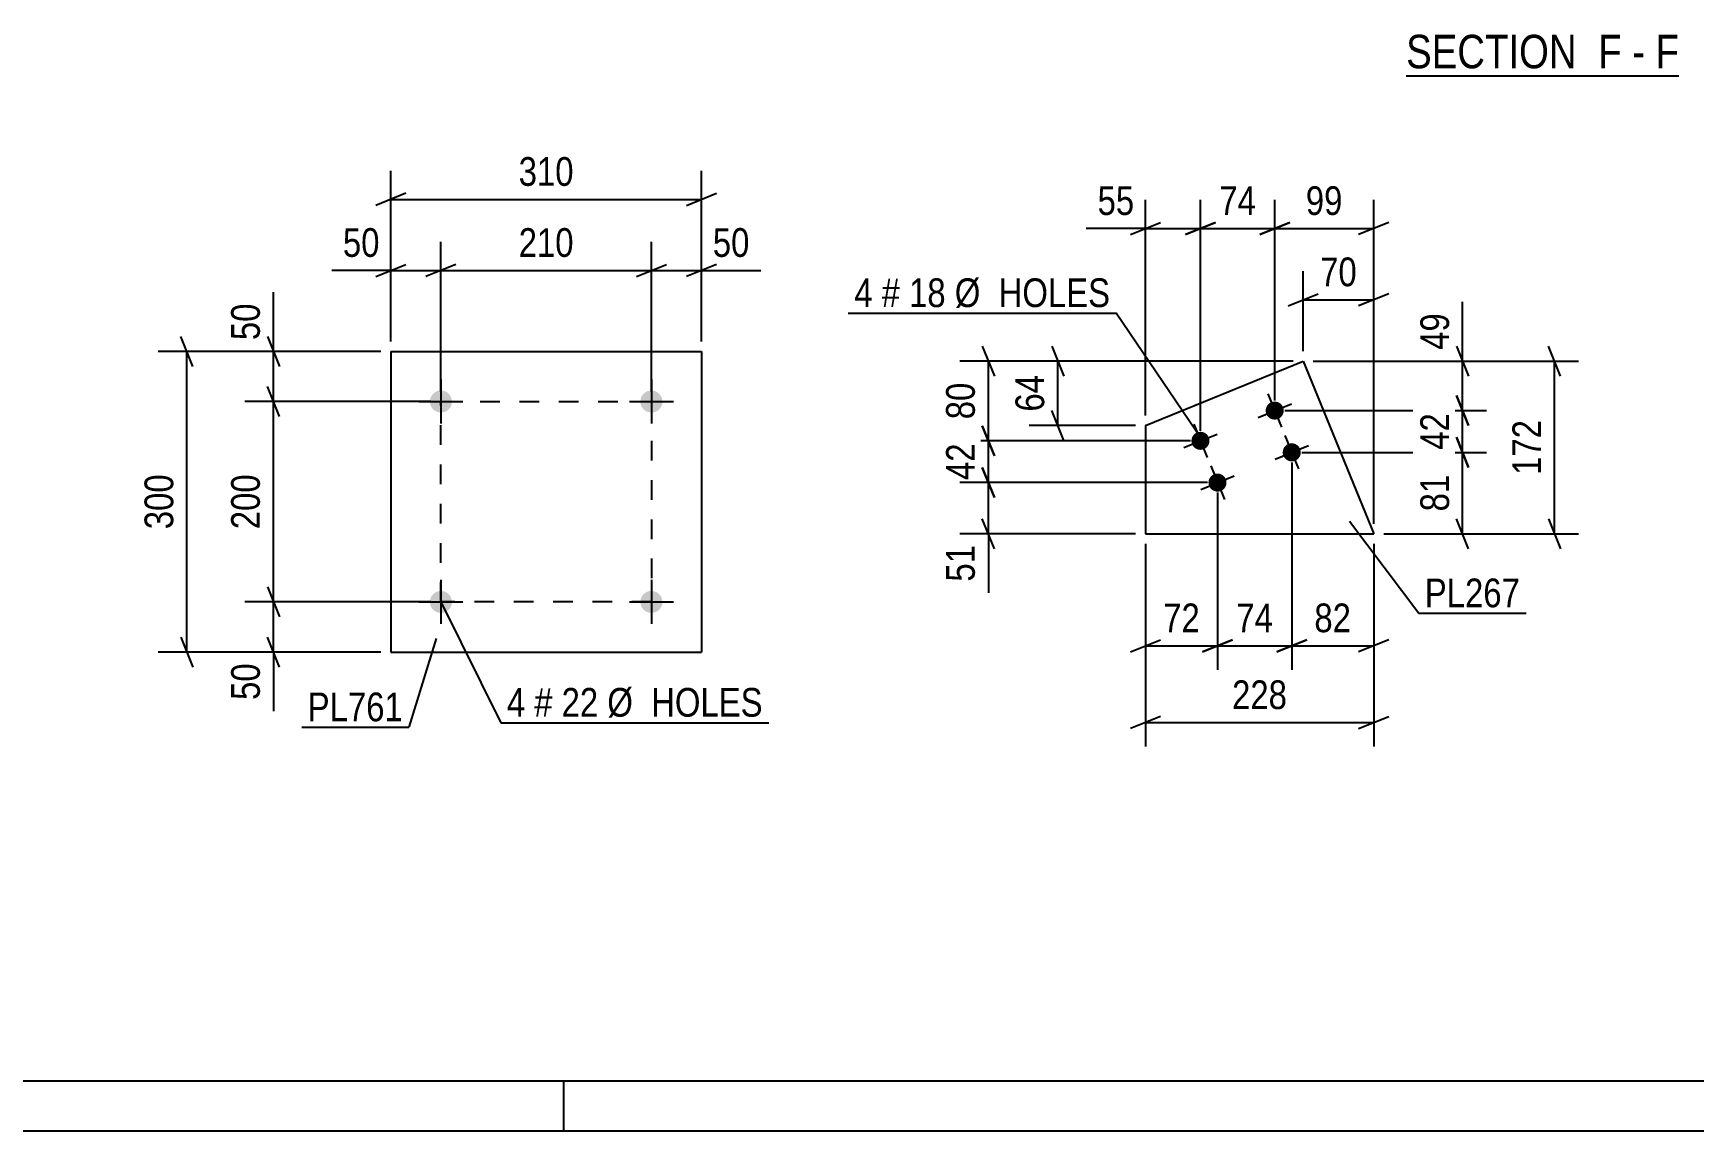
# Model space of a CAD drawing. Header units: millimetres. Extents: x 0 to 841, y 0 to 594.
# Drawn here: x 158 to 323.7, y 0 to 109.5 of the extents above; entities that cross this region are included whole.
import ezdxf

# ---------------------------------------------------------------- set-up
doc = ezdxf.new("R2010")
doc.units = ezdxf.units.MM
doc.linetypes.add('DXK_LINE_DOT2', pattern=[3.9198, 1.9599, -1.9599])
doc.styles.add('Arial Narrow', font='ARIALN.TTF', dxfattribs={"height": 0.2})

# ---------------------------------------------------------------- blocks, each defined once
blk = doc.blocks.new('Unknown-317311729-50 - 5611')
at = {"color": 6, "linetype": 'Continuous'}
blk.add_line((295.04, 105.29), (322.26, 105.29), dxfattribs=at)
at = {"color": 0, "linetype": 'Continuous'}
for points in [[(313.15, 106.04), (313.15, 109.54), (295.04, 109.54), (295.04, 106.04)], [(316.54, 106.04), (316.54, 109.54), (314.2, 109.54), (314.2, 106.04)], [(318.87, 106.04), (318.87, 109.54), (317.59, 109.54), (317.59, 106.04)], [(322.26, 106.04), (322.26, 109.54), (319.92, 109.54), (319.92, 106.04)]]:
    blk.add_wipeout(points, dxfattribs=at)
at = {"color": 7, "linetype": 'Continuous', "style": 'Arial Narrow'}
for s, p in [('SECTION ', (295.04, 106.04)), ('F', (314.2, 106.04)), ('F', (319.92, 106.04)), ('-', (317.59, 106.04))]:
    blk.add_text(s, height=3.34, dxfattribs=at).set_placement(p)
blk = doc.blocks.new('Unknown-317311729-1113')
at = {"color": 5, "linetype": 'Continuous'}
for p, q in [((5, 5), (836, 5)), ((211, 0), (211, 5)), ((0, 0), (841, 0))]:
    blk.add_line(p, q, dxfattribs=at)
blk = doc.blocks.new('Bolt-317311729-1236 - 1200')
at = {"linetype": 'Continuous'}
for points in [[(282.76, 72.22, -1), (281.09, 71.54, -1)], [(275.35, 69.2, -1), (273.68, 68.52, -1)], [(284.46, 68.05, -1), (282.79, 67.37, -1)], [(277.05, 65.03, -1), (275.38, 64.35, -1)]]:
    blk.add_hatch(color=1, dxfattribs=at).paths.add_polyline_path(points)
at = {"color": 1, "linetype": 'Continuous'}
for p, q in [((281.25, 73.55), (282.61, 70.21)), ((280.26, 71.2), (283.59, 72.56)), ((273.84, 70.52), (275.2, 67.19)), ((272.85, 68.18), (276.19, 69.54)), ((281.96, 67.03), (285.29, 68.39)), ((282.95, 69.38), (284.31, 66.05)), ((275.54, 66.36), (276.9, 63.02)), ((274.55, 64.01), (277.88, 65.37))]:
    blk.add_line(p, q, dxfattribs=at)
blk = doc.blocks.new('Part-317311729-1251 - 1200')
at = {"color": 2, "linetype": 'Continuous'}
for p, q in [((269.03, 70.4), (284.77, 76.82)), ((284.77, 76.82), (291.8, 59.59)), ((269.03, 70.4), (269.03, 59.59)), ((269.03, 59.59), (291.8, 59.59))]:
    blk.add_line(p, q, dxfattribs=at)
blk = doc.blocks.new('Bolt-317311729-6936 - 6897')
at = {"linetype": 'Continuous'}
for points in [[(199.83, 52.78, -1), (197.63, 52.78, -1)], [(220.83, 52.78, -1), (218.63, 52.78, -1)]]:
    blk.add_hatch(color=1, dxfattribs=at).paths.add_polyline_path(points)
at = {"color": 1, "linetype": 'Continuous'}
for p, q in [((198.73, 54.98), (198.73, 50.58)), ((219.73, 54.98), (219.73, 50.58)), ((196.53, 52.78), (200.93, 52.78)), ((217.53, 52.78), (221.93, 52.78))]:
    blk.add_line(p, q, dxfattribs=at)
blk = doc.blocks.new('Part-317311729-6903 - 6897')
at = {"color": 2, "linetype": 'Continuous'}
for p, q in [((193.73, 77.78), (193.73, 47.78)), ((193.73, 77.78), (224.73, 77.78)), ((224.73, 77.78), (224.73, 47.78)), ((193.73, 47.78), (224.73, 47.78))]:
    blk.add_line(p, q, dxfattribs=at)
blk = doc.blocks.new('Bolt-317311729-6941 - 6897')
at = {"linetype": 'Continuous'}
for points in [[(199.83, 72.78, -1), (197.63, 72.78, -1)], [(220.83, 72.78, -1), (218.63, 72.78, -1)]]:
    blk.add_hatch(color=1, dxfattribs=at).paths.add_polyline_path(points)
at = {"color": 1, "linetype": 'Continuous'}
for p, q in [((198.73, 74.98), (198.73, 70.58)), ((219.73, 74.98), (219.73, 70.58)), ((196.53, 72.78), (200.93, 72.78)), ((217.53, 72.78), (221.93, 72.78))]:
    blk.add_line(p, q, dxfattribs=at)
blk = doc.blocks.new('Rectangle-317311729-7050 - 6897')
at = {"color": 1, "linetype": 'DXK_LINE_DOT2'}
blk.add_lwpolyline([(198.73, 72.78), (219.73, 72.78), (219.73, 52.78), (198.73, 52.78), (198.73, 72.78)], close=True, dxfattribs=at)
blk = doc.blocks.new('StraightDimension-317311729-1374 - 1200')
at = {"color": 7, "linetype": 'Continuous'}
for p, q in [((310.45, 75.32), (309.25, 78.32)), ((285.77, 76.82), (312.25, 76.82)), ((309.85, 59.59), (309.85, 76.82)), ((309.25, 61.09), (310.45, 58.09)), ((292.8, 59.59), (312.25, 59.59))]:
    blk.add_line(p, q, dxfattribs=at)
at = {"color": 0}
blk.add_wipeout([(309.1, 71.55), (304.9, 71.55), (304.9, 64.86), (309.1, 64.86)], dxfattribs=at)
at = {"color": 3, "style": 'Arial Narrow'}
blk.add_text('172', height=2.863, rotation=90.0002, dxfattribs=at).set_placement((308.5, 65.46))
blk = doc.blocks.new('StraightDimension-317311729-1253 - 1200')
at = {"color": 7, "linetype": 'Continuous'}
for p, q in [((300.07, 78.32), (301.27, 75.32)), ((285.77, 76.82), (303.07, 76.82)), ((300.67, 71.88), (300.67, 76.82)), ((301.27, 70.38), (300.07, 73.38)), ((282.93, 71.88), (303.07, 71.88))]:
    blk.add_line(p, q, dxfattribs=at)
at = {"color": 0}
blk.add_wipeout([(299.92, 82.2), (295.72, 82.2), (295.72, 77.34), (299.92, 77.34)], dxfattribs=at)
at = {"color": 7, "linetype": 'Continuous'}
blk.add_line((300.67, 76.82), (300.67, 82.73), dxfattribs=at)
blk.add_line((300.67, 76.82), (300.67, 82.73), dxfattribs=at)
at = {"color": 3, "style": 'Arial Narrow'}
blk.add_text('49', height=2.863, rotation=90.0002, dxfattribs=at).set_placement((299.32, 77.94))
blk = doc.blocks.new('StraightDimension-317311729-1282 - 1200')
at = {"color": 7, "linetype": 'Continuous'}
for p, q in [((300.07, 69.21), (301.27, 66.21)), ((284.63, 67.71), (303.07, 67.71)), ((300.67, 59.59), (300.67, 67.71)), ((301.27, 58.09), (300.07, 61.09)), ((292.8, 59.59), (303.07, 59.59))]:
    blk.add_line(p, q, dxfattribs=at)
at = {"color": 0}
blk.add_wipeout([(299.92, 66.08), (295.72, 66.08), (295.72, 61.22), (299.92, 61.22)], dxfattribs=at)
at = {"color": 3, "style": 'Arial Narrow'}
blk.add_text('81', height=2.863, rotation=90.0002, dxfattribs=at).set_placement((299.32, 61.82))
blk = doc.blocks.new('StraightDimension-317311729-1273 - 1200')
at = {"color": 7, "linetype": 'Continuous'}
for p, q in [((300.07, 73.38), (301.27, 70.38)), ((282.93, 71.88), (303.07, 71.88)), ((300.67, 67.71), (300.67, 71.88)), ((301.27, 66.21), (300.07, 69.21)), ((284.63, 67.71), (303.07, 67.71))]:
    blk.add_line(p, q, dxfattribs=at)
at = {"color": 0}
blk.add_wipeout([(299.92, 72.22), (295.72, 72.22), (295.72, 67.37), (299.92, 67.37)], dxfattribs=at)
at = {"color": 3, "style": 'Arial Narrow'}
blk.add_text('42', height=2.863, rotation=90.0002, dxfattribs=at).set_placement((299.32, 67.97))
blk = doc.blocks.new('StraightDimension-317311729-1289 - 1200')
at = {"color": 7, "linetype": 'Continuous'}
for p, q in [((281.93, 72.88), (281.93, 92.9)), ((291.8, 60.59), (291.8, 92.9)), ((280.43, 89.45), (283.43, 90.65)), ((281.93, 90.05), (291.8, 90.05)), ((293.3, 90.65), (290.3, 89.45))]:
    blk.add_line(p, q, dxfattribs=at)
at = {"color": 0}
blk.add_wipeout([(289.29, 90.8), (289.29, 95), (284.43, 95), (284.43, 90.8)], dxfattribs=at)
at = {"color": 3, "style": 'Arial Narrow'}
blk.add_text('99', height=2.863, dxfattribs=at).set_placement((285.03, 91.4))
blk = doc.blocks.new('StraightDimension-317311729-1298 - 1200')
at = {"color": 7, "linetype": 'Continuous'}
for p, q in [((274.52, 69.86), (274.52, 92.9)), ((281.93, 72.88), (281.93, 92.9)), ((273.02, 89.45), (276.02, 90.65)), ((274.52, 90.05), (281.93, 90.05)), ((283.43, 90.65), (280.43, 89.45))]:
    blk.add_line(p, q, dxfattribs=at)
at = {"color": 0}
blk.add_wipeout([(280.65, 90.8), (280.65, 95), (275.79, 95), (275.79, 90.8)], dxfattribs=at)
at = {"color": 3, "style": 'Arial Narrow'}
blk.add_text('74', height=2.863, dxfattribs=at).set_placement((276.39, 91.4))
blk = doc.blocks.new('StraightDimension-317311729-1309 - 1200')
at = {"color": 7, "linetype": 'Continuous'}
for p, q in [((269.03, 71.4), (269.03, 92.9)), ((274.52, 69.86), (274.52, 92.9)), ((267.53, 89.45), (270.53, 90.65)), ((269.03, 90.05), (274.52, 90.05)), ((276.02, 90.65), (273.02, 89.45))]:
    blk.add_line(p, q, dxfattribs=at)
at = {"color": 0}
blk.add_wipeout([(268.5, 90.8), (268.5, 95), (263.65, 95), (263.65, 90.8)], dxfattribs=at)
at = {"color": 7, "linetype": 'Continuous'}
blk.add_line((269.03, 90.05), (263.12, 90.05), dxfattribs=at)
blk.add_line((269.03, 90.05), (263.12, 90.05), dxfattribs=at)
at = {"color": 3, "style": 'Arial Narrow'}
blk.add_text('55', height=2.863, dxfattribs=at).set_placement((264.25, 91.4))
blk = doc.blocks.new('StraightDimension-317311729-1321 - 1200')
at = {"color": 7, "linetype": 'Continuous'}
for p, q in [((276.22, 63.69), (276.22, 46.01)), ((269.03, 58.59), (269.03, 46.01)), ((267.53, 47.81), (270.53, 49.01)), ((269.03, 48.41), (276.22, 48.41)), ((277.72, 49.01), (274.72, 47.81))]:
    blk.add_line(p, q, dxfattribs=at)
at = {"color": 0}
blk.add_wipeout([(275.05, 49.16), (275.05, 53.36), (270.2, 53.36), (270.2, 49.16)], dxfattribs=at)
at = {"color": 3, "style": 'Arial Narrow'}
blk.add_text('72', height=2.863, dxfattribs=at).set_placement((270.8, 49.76))
blk = doc.blocks.new('StraightDimension-317311729-1327 - 1200')
at = {"color": 7, "linetype": 'Continuous'}
for p, q in [((283.63, 66.71), (283.63, 46.01)), ((276.22, 63.69), (276.22, 46.01)), ((274.72, 47.81), (277.72, 49.01)), ((276.22, 48.41), (283.63, 48.41)), ((285.13, 49.01), (282.13, 47.81))]:
    blk.add_line(p, q, dxfattribs=at)
at = {"color": 0}
blk.add_wipeout([(282.35, 49.16), (282.35, 53.36), (277.49, 53.36), (277.49, 49.16)], dxfattribs=at)
at = {"color": 3, "style": 'Arial Narrow'}
blk.add_text('74', height=2.863, dxfattribs=at).set_placement((278.09, 49.76))
blk = doc.blocks.new('StraightDimension-317311729-1335 - 1200')
at = {"color": 7, "linetype": 'Continuous'}
for p, q in [((283.63, 66.71), (283.63, 46.01)), ((291.8, 58.59), (291.8, 46.01)), ((282.13, 47.81), (285.13, 49.01)), ((283.63, 48.41), (291.8, 48.41)), ((293.3, 49.01), (290.3, 47.81))]:
    blk.add_line(p, q, dxfattribs=at)
at = {"color": 0}
blk.add_wipeout([(290.14, 49.16), (290.14, 53.36), (285.28, 53.36), (285.28, 49.16)], dxfattribs=at)
at = {"color": 3, "style": 'Arial Narrow'}
blk.add_text('82', height=2.863, dxfattribs=at).set_placement((285.88, 49.76))
blk = doc.blocks.new('StraightDimension-317311729-1342 - 1200')
at = {"color": 7, "linetype": 'Continuous'}
for p, q in [((259.67, 78.32), (260.87, 75.32)), ((283.77, 76.82), (257.42, 76.82)), ((260.27, 70.4), (260.27, 76.82)), ((260.87, 68.9), (259.67, 71.9)), ((268.03, 70.4), (257.42, 70.4))]:
    blk.add_line(p, q, dxfattribs=at)
at = {"color": 0}
blk.add_wipeout([(259.52, 76.04), (255.32, 76.04), (255.32, 71.18), (259.52, 71.18)], dxfattribs=at)
at = {"color": 3, "style": 'Arial Narrow'}
blk.add_text('64', height=2.863, rotation=90.0002, dxfattribs=at).set_placement((258.92, 71.78))
blk = doc.blocks.new('StraightDimension-317311729-1351 - 1200')
at = {"color": 7, "linetype": 'Continuous'}
for p, q in [((252.75, 78.32), (253.95, 75.32)), ((283.77, 76.82), (250.5, 76.82)), ((253.35, 68.86), (253.35, 76.82)), ((253.95, 67.36), (252.75, 70.36)), ((273.52, 68.86), (250.5, 68.86))]:
    blk.add_line(p, q, dxfattribs=at)
at = {"color": 0}
blk.add_wipeout([(252.6, 75.27), (248.4, 75.27), (248.4, 70.41), (252.6, 70.41)], dxfattribs=at)
at = {"color": 3, "style": 'Arial Narrow'}
blk.add_text('80', height=2.863, rotation=90.0002, dxfattribs=at).set_placement((252, 71.01))
blk = doc.blocks.new('StraightDimension-317311729-1359 - 1200')
at = {"color": 7, "linetype": 'Continuous'}
for p, q in [((252.75, 70.36), (253.95, 67.36)), ((273.52, 68.86), (250.5, 68.86)), ((253.35, 64.69), (253.35, 68.86)), ((275.22, 64.69), (250.5, 64.69)), ((253.95, 63.19), (252.75, 66.19))]:
    blk.add_line(p, q, dxfattribs=at)
at = {"color": 0}
blk.add_wipeout([(252.6, 69.2), (248.4, 69.2), (248.4, 64.35), (252.6, 64.35)], dxfattribs=at)
at = {"color": 3, "style": 'Arial Narrow'}
blk.add_text('42', height=2.863, rotation=90.0002, dxfattribs=at).set_placement((252, 64.95))
blk = doc.blocks.new('StraightDimension-317311729-1367 - 1200')
at = {"color": 7, "linetype": 'Continuous'}
for p, q in [((275.22, 64.69), (250.5, 64.69)), ((252.75, 66.19), (253.95, 63.19)), ((253.35, 59.59), (253.35, 64.69)), ((253.95, 58.09), (252.75, 61.09)), ((268.03, 59.59), (250.5, 59.59))]:
    blk.add_line(p, q, dxfattribs=at)
at = {"color": 0}
blk.add_wipeout([(252.6, 59.07), (248.4, 59.07), (248.4, 54.21), (252.6, 54.21)], dxfattribs=at)
at = {"color": 7, "linetype": 'Continuous'}
blk.add_line((253.35, 59.59), (253.35, 53.68), dxfattribs=at)
blk.add_line((253.35, 59.59), (253.35, 53.68), dxfattribs=at)
at = {"color": 3, "style": 'Arial Narrow'}
blk.add_text('51', height=2.863, rotation=90.0002, dxfattribs=at).set_placement((252, 54.81))
blk = doc.blocks.new('StraightDimension-317311729-1381 - 1200')
at = {"color": 7, "linetype": 'Continuous'}
for p, q in [((269.03, 58.59), (269.03, 38.34)), ((291.8, 58.59), (291.8, 38.34)), ((270.53, 41.34), (267.53, 40.14)), ((269.03, 40.74), (291.8, 40.74)), ((290.3, 40.14), (293.3, 41.34))]:
    blk.add_line(p, q, dxfattribs=at)
at = {"color": 0}
blk.add_wipeout([(283.76, 41.49), (283.76, 45.69), (277.07, 45.69), (277.07, 41.49)], dxfattribs=at)
at = {"color": 3, "style": 'Arial Narrow'}
blk.add_text('228', height=2.863, dxfattribs=at).set_placement((277.67, 42.09))
blk = doc.blocks.new('StraightDimension-317311729-1386 - 1200')
at = {"color": 7, "linetype": 'Continuous'}
for p, q in [((284.77, 77.82), (284.77, 85.79)), ((291.8, 60.59), (291.8, 85.79)), ((283.27, 82.34), (286.27, 83.54)), ((284.77, 82.94), (291.8, 82.94)), ((293.3, 83.54), (290.3, 82.34))]:
    blk.add_line(p, q, dxfattribs=at)
at = {"color": 0}
blk.add_wipeout([(290.71, 83.69), (290.71, 87.89), (285.86, 87.89), (285.86, 83.69)], dxfattribs=at)
at = {"color": 3, "style": 'Arial Narrow'}
blk.add_text('70', height=2.863, dxfattribs=at).set_placement((286.46, 84.29))
blk = doc.blocks.new('StraightDimension-317311729-6956 - 6897')
at = {"color": 7, "linetype": 'Continuous'}
for p, q in [((182.61, 71.28), (181.41, 74.28)), ((197.73, 72.78), (179.16, 72.78)), ((182.01, 52.78), (182.01, 72.78)), ((181.41, 54.28), (182.61, 51.28)), ((197.73, 52.78), (179.16, 52.78))]:
    blk.add_line(p, q, dxfattribs=at)
at = {"color": 0}
blk.add_wipeout([(181.26, 66.13), (177.06, 66.13), (177.06, 59.44), (181.26, 59.44)], dxfattribs=at)
at = {"color": 3, "style": 'Arial Narrow'}
blk.add_text('200', height=2.863, rotation=90.0002, dxfattribs=at).set_placement((180.66, 60.04))
blk = doc.blocks.new('StraightDimension-317311729-6986 - 6897')
at = {"color": 7, "linetype": 'Continuous'}
for p, q in [((173.97, 76.28), (172.77, 79.28)), ((192.73, 77.78), (170.52, 77.78)), ((173.37, 47.78), (173.37, 77.78)), ((172.77, 49.28), (173.97, 46.28)), ((192.73, 47.78), (170.52, 47.78))]:
    blk.add_line(p, q, dxfattribs=at)
at = {"color": 0}
blk.add_wipeout([(172.62, 66.12), (168.42, 66.12), (168.42, 59.44), (172.62, 59.44)], dxfattribs=at)
at = {"color": 3, "style": 'Arial Narrow'}
blk.add_text('300', height=2.863, rotation=90.0002, dxfattribs=at).set_placement((172.02, 60.04))
blk = doc.blocks.new('StraightDimension-317311729-6943 - 6897')
at = {"color": 7, "linetype": 'Continuous'}
for p, q in [((181.41, 79.28), (182.61, 76.28)), ((192.73, 77.78), (179.16, 77.78)), ((182.01, 72.78), (182.01, 77.78)), ((182.61, 71.28), (181.41, 74.28)), ((197.73, 72.78), (179.16, 72.78))]:
    blk.add_line(p, q, dxfattribs=at)
at = {"color": 0}
blk.add_wipeout([(181.26, 83.16), (177.06, 83.16), (177.06, 78.31), (181.26, 78.31)], dxfattribs=at)
at = {"color": 7, "linetype": 'Continuous'}
blk.add_line((182.01, 77.78), (182.01, 83.69), dxfattribs=at)
blk.add_line((182.01, 77.78), (182.01, 83.69), dxfattribs=at)
at = {"color": 3, "style": 'Arial Narrow'}
blk.add_text('50', height=2.863, rotation=90.0002, dxfattribs=at).set_placement((180.66, 78.91))
blk = doc.blocks.new('StraightDimension-317311729-6972 - 6897')
at = {"color": 7, "linetype": 'Continuous'}
for p, q in [((181.41, 54.28), (182.61, 51.28)), ((197.73, 52.78), (179.16, 52.78)), ((182.01, 47.78), (182.01, 52.78)), ((182.61, 46.28), (181.41, 49.28)), ((192.73, 47.78), (179.16, 47.78))]:
    blk.add_line(p, q, dxfattribs=at)
at = {"color": 0}
blk.add_wipeout([(181.26, 47.26), (177.06, 47.26), (177.06, 42.4), (181.26, 42.4)], dxfattribs=at)
at = {"color": 7, "linetype": 'Continuous'}
blk.add_line((182.01, 47.78), (182.01, 41.88), dxfattribs=at)
blk.add_line((182.01, 47.78), (182.01, 41.88), dxfattribs=at)
at = {"color": 3, "style": 'Arial Narrow'}
blk.add_text('50', height=2.863, rotation=90.0002, dxfattribs=at).set_placement((180.66, 43))
blk = doc.blocks.new('StraightDimension-317311729-6997 - 6897')
at = {"color": 7, "linetype": 'Continuous'}
for p, q in [((219.73, 73.78), (219.73, 88.72)), ((224.73, 78.78), (224.73, 88.72)), ((218.23, 85.27), (221.23, 86.47)), ((226.23, 86.47), (223.23, 85.27)), ((219.73, 85.87), (224.73, 85.87))]:
    blk.add_line(p, q, dxfattribs=at)
at = {"color": 0}
blk.add_wipeout([(230.12, 86.62), (230.12, 90.82), (225.26, 90.82), (225.26, 86.62)], dxfattribs=at)
at = {"color": 7, "linetype": 'Continuous'}
blk.add_line((224.73, 85.87), (230.64, 85.87), dxfattribs=at)
blk.add_line((224.73, 85.87), (230.64, 85.87), dxfattribs=at)
at = {"color": 3, "style": 'Arial Narrow'}
blk.add_text('50', height=2.863, dxfattribs=at).set_placement((225.86, 87.22))
blk = doc.blocks.new('StraightDimension-317311729-7010 - 6897')
at = {"color": 7, "linetype": 'Continuous'}
for p, q in [((198.73, 73.78), (198.73, 88.72)), ((219.73, 73.78), (219.73, 88.72)), ((200.23, 86.47), (197.23, 85.27)), ((218.23, 85.27), (221.23, 86.47)), ((198.73, 85.87), (219.73, 85.87))]:
    blk.add_line(p, q, dxfattribs=at)
at = {"color": 0}
blk.add_wipeout([(212.58, 86.62), (212.58, 90.82), (205.89, 90.82), (205.89, 86.62)], dxfattribs=at)
at = {"color": 3, "style": 'Arial Narrow'}
blk.add_text('210', height=2.863, dxfattribs=at).set_placement((206.49, 87.22))
blk = doc.blocks.new('StraightDimension-317311729-7026 - 6897')
at = {"color": 7, "linetype": 'Continuous'}
for p, q in [((193.73, 78.78), (193.73, 88.72)), ((198.73, 73.78), (198.73, 88.72)), ((192.23, 85.27), (195.23, 86.47)), ((200.23, 86.47), (197.23, 85.27)), ((193.73, 85.87), (198.73, 85.87))]:
    blk.add_line(p, q, dxfattribs=at)
at = {"color": 0}
blk.add_wipeout([(193.21, 86.62), (193.21, 90.82), (188.35, 90.82), (188.35, 86.62)], dxfattribs=at)
at = {"color": 7, "linetype": 'Continuous'}
blk.add_line((193.73, 85.87), (187.83, 85.87), dxfattribs=at)
blk.add_line((193.73, 85.87), (187.83, 85.87), dxfattribs=at)
at = {"color": 3, "style": 'Arial Narrow'}
blk.add_text('50', height=2.863, dxfattribs=at).set_placement((188.95, 87.22))
blk = doc.blocks.new('StraightDimension-317311729-7040 - 6897')
at = {"color": 7, "linetype": 'Continuous'}
for p, q in [((193.73, 78.78), (193.73, 95.81)), ((224.73, 78.78), (224.73, 95.81)), ((195.23, 93.56), (192.23, 92.36)), ((193.73, 92.96), (224.73, 92.96)), ((223.23, 92.36), (226.23, 93.56))]:
    blk.add_line(p, q, dxfattribs=at)
at = {"color": 0}
blk.add_wipeout([(212.58, 93.71), (212.58, 97.91), (205.89, 97.91), (205.89, 93.71)], dxfattribs=at)
at = {"color": 3, "style": 'Arial Narrow'}
blk.add_text('310', height=2.863, dxfattribs=at).set_placement((206.49, 94.31))
blk = doc.blocks.new('Mark-317311729-1247 - 1200')
at = {"color": 0}
blk.add_wipeout([(306.41, 52.25), (306.41, 55.25), (296.9, 55.25), (296.9, 52.25)], dxfattribs=at)
blk.add_wipeout([(306.41, 52.25), (306.41, 55.25), (296.9, 55.25), (296.9, 52.25)], dxfattribs=at)
at = {"color": 30, "linetype": 'Continuous'}
for p, q in [((289.39, 60.84), (296.3, 51.65)), ((296.3, 51.65), (307.01, 51.65))]:
    blk.add_line(p, q, dxfattribs=at)
at = {"color": 3, "style": 'Arial Narrow'}
blk.add_text('PL267', height=2.863, dxfattribs=at).set_placement((296.9, 52.25))
blk = doc.blocks.new('Mark-317311729-1231 - 1200')
at = {"color": 0}
for points in [[(241.81, 82.21), (241.81, 85.21), (239.98, 85.21), (239.98, 82.21)], [(244.54, 82.21), (244.54, 85.21), (242.71, 85.21), (242.71, 82.21)], [(249.1, 82.21), (249.1, 85.21), (245.44, 85.21), (245.44, 82.21)], [(265.52, 82.21), (265.52, 85.21), (250, 85.21), (250, 82.21)]]:
    blk.add_wipeout(points, dxfattribs=at)
for points in [[(241.81, 82.21), (241.81, 85.21), (239.98, 85.21), (239.98, 82.21)], [(244.54, 82.21), (244.54, 85.21), (242.71, 85.21), (242.71, 82.21)], [(249.1, 82.21), (249.1, 85.21), (245.44, 85.21), (245.44, 82.21)], [(265.52, 82.21), (265.52, 85.21), (250, 85.21), (250, 82.21)]]:
    blk.add_wipeout(points, dxfattribs=at)
at = {"color": 7, "linetype": 'Continuous'}
for p in [(239.38, 81.61), (274.73, 68.9)]:
    blk.add_line(p, (266.12, 81.61), dxfattribs=at)
at = {"color": 3, "style": 'Arial Narrow'}
for s, height, p in [('4', 2.86, (239.98, 82.21)), ('#', 2.86, (242.71, 82.21)), ('18', 2.863, (245.44, 82.21)), ('Ø  HOLES', 2.863, (250, 82.21))]:
    blk.add_text(s, height=height, dxfattribs=at).set_placement(p)
blk = doc.blocks.new('Mark-317311729-6899 - 6897')
at = {"color": 0}
blk.add_wipeout([(194.94, 40.87), (194.94, 43.87), (185.44, 43.87), (185.44, 40.87)], dxfattribs=at)
blk.add_wipeout([(194.94, 40.87), (194.94, 43.87), (185.44, 43.87), (185.44, 40.87)], dxfattribs=at)
at = {"color": 30, "linetype": 'Continuous'}
for p in [(198.27, 49.14), (184.84, 40.27)]:
    blk.add_line(p, (195.54, 40.27), dxfattribs=at)
at = {"color": 3, "style": 'Arial Narrow'}
blk.add_text('PL761', height=2.863, dxfattribs=at).set_placement((185.44, 40.87))
blk = doc.blocks.new('MarkSet-317311729-7097 - 6897')
at = {"color": 0}
for points in [[(207.14, 41.33), (207.14, 44.33), (205.31, 44.33), (205.31, 41.33)], [(209.87, 41.33), (209.87, 44.33), (208.04, 44.33), (208.04, 41.33)], [(214.43, 41.33), (214.43, 44.33), (210.77, 44.33), (210.77, 41.33)], [(230.85, 41.33), (230.85, 44.33), (215.33, 44.33), (215.33, 41.33)]]:
    blk.add_wipeout(points, dxfattribs=at)
for points in [[(207.14, 41.33), (207.14, 44.33), (205.31, 44.33), (205.31, 41.33)], [(209.87, 41.33), (209.87, 44.33), (208.04, 44.33), (208.04, 41.33)], [(214.43, 41.33), (214.43, 44.33), (210.77, 44.33), (210.77, 41.33)], [(230.85, 41.33), (230.85, 44.33), (215.33, 44.33), (215.33, 41.33)]]:
    blk.add_wipeout(points, dxfattribs=at)
at = {"color": 7, "linetype": 'Continuous'}
for p, q in [((198.73, 52.78), (204.71, 40.73)), ((204.71, 40.73), (231.45, 40.73))]:
    blk.add_line(p, q, dxfattribs=at)
at = {"color": 3, "style": 'Arial Narrow'}
for s, height, p in [('4', 2.86, (205.31, 41.33)), ('#', 2.86, (208.04, 41.33)), ('22', 2.863, (210.77, 41.33)), ('Ø  HOLES', 2.863, (215.33, 41.33))]:
    blk.add_text(s, height=height, dxfattribs=at).set_placement(p)

msp = doc.modelspace()

# ---------------------------------------------------------------- block references
for name in ['Unknown-317311729-50 - 5611', 'Part-317311729-6903 - 6897', 'Part-317311729-1251 - 1200', 'Bolt-317311729-6941 - 6897', 'Bolt-317311729-1236 - 1200', 'Rectangle-317311729-7050 - 6897', 'Bolt-317311729-6936 - 6897']:
    msp.add_blockref(name, (0, 0))

# ---------------------------------------------------------------- next in the draw order: block references
msp.add_blockref('Unknown-317311729-1113', (0, 0))

# ---------------------------------------------------------------- next in the draw order: block references
for name in ['StraightDimension-317311729-6997 - 6897', 'StraightDimension-317311729-1374 - 1200', 'StraightDimension-317311729-6956 - 6897', 'StraightDimension-317311729-1321 - 1200']:
    msp.add_blockref(name, (0, 0))

# ---------------------------------------------------------------- next in the draw order: block references
for name in ['StraightDimension-317311729-1253 - 1200', 'StraightDimension-317311729-6986 - 6897', 'StraightDimension-317311729-1282 - 1200']:
    msp.add_blockref(name, (0, 0))

# ---------------------------------------------------------------- next in the draw order: block references
for name in ['StraightDimension-317311729-6943 - 6897', 'StraightDimension-317311729-1273 - 1200', 'StraightDimension-317311729-6972 - 6897']:
    msp.add_blockref(name, (0, 0))

# ---------------------------------------------------------------- next in the draw order: block references
for name in ['StraightDimension-317311729-1289 - 1200', 'StraightDimension-317311729-7010 - 6897', 'Mark-317311729-6899 - 6897']:
    msp.add_blockref(name, (0, 0))

# ---------------------------------------------------------------- next in the draw order: block references
for name in ['StraightDimension-317311729-1298 - 1200', 'StraightDimension-317311729-7026 - 6897', 'StraightDimension-317311729-1327 - 1200', 'MarkSet-317311729-7097 - 6897']:
    msp.add_blockref(name, (0, 0))

# ---------------------------------------------------------------- next in the draw order: block references
for name in ['StraightDimension-317311729-7040 - 6897', 'StraightDimension-317311729-1309 - 1200', 'StraightDimension-317311729-1335 - 1200']:
    msp.add_blockref(name, (0, 0))

# ---------------------------------------------------------------- next in the draw order: block references
msp.add_blockref('StraightDimension-317311729-1342 - 1200', (0, 0))

# ---------------------------------------------------------------- next in the draw order: block references
msp.add_blockref('StraightDimension-317311729-1351 - 1200', (0, 0))

# ---------------------------------------------------------------- next in the draw order: block references
for name in ['StraightDimension-317311729-1386 - 1200', 'StraightDimension-317311729-1359 - 1200']:
    msp.add_blockref(name, (0, 0))

# ---------------------------------------------------------------- next in the draw order: block references
for name in ['Mark-317311729-1231 - 1200', 'StraightDimension-317311729-1367 - 1200']:
    msp.add_blockref(name, (0, 0))

# ---------------------------------------------------------------- next in the draw order: block references
msp.add_blockref('StraightDimension-317311729-1381 - 1200', (0, 0))

# ---------------------------------------------------------------- next in the draw order: block references
msp.add_blockref('Mark-317311729-1247 - 1200', (0, 0))

doc.saveas('drawing.dxf')
